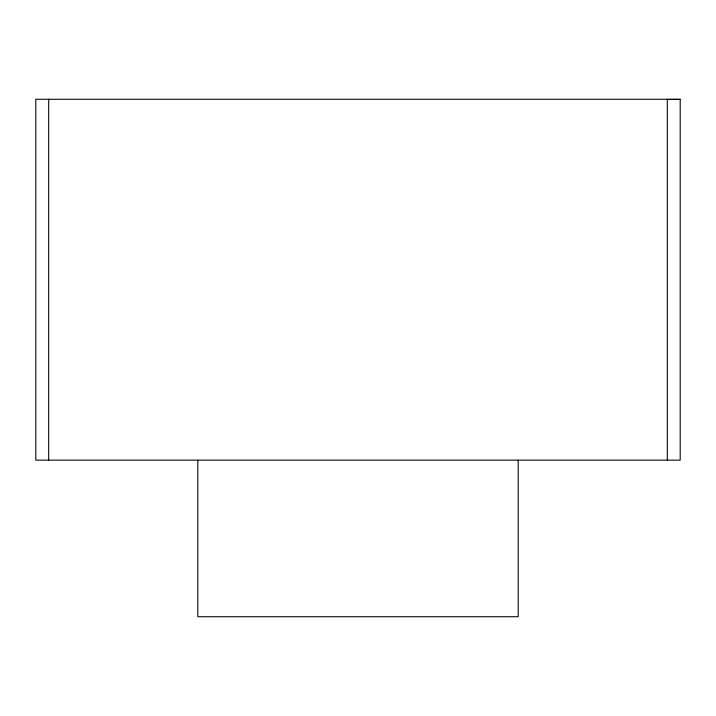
<?xml version="1.0" encoding="UTF-8"?>
<svg xmlns="http://www.w3.org/2000/svg" width="716" height="716" viewBox="0 0 716 716"><rect width="100%" height="100%" fill="white"/><g stroke="black" fill="none" stroke-linecap="round" stroke-linejoin="round"><path stroke-width="1.07" d="M680.2 99.443L667.312 99.443L667.312 460.137M518.196 460.263L518.196 616.727L197.804 616.727L197.804 460.263M48.688 99.273L48.688 460.137M680.2 99.273L35.8 99.273L35.8 460.137L680.2 460.137L680.2 99.273"/></g></svg>
